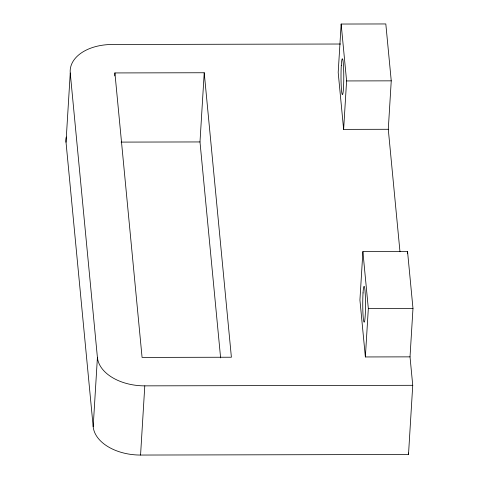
<?xml version="1.0" encoding="UTF-8"?>
<svg xmlns="http://www.w3.org/2000/svg" width="479" height="479" viewBox="0 0 479 479"><rect width="100%" height="100%" fill="white"/><g stroke="black" fill="none" stroke-linecap="round" stroke-linejoin="round"><path stroke-width="0.72" d="M410.018 356.861L365.363 356.951L359.927 300.058L362.89 251.625L407.551 251.535L412.982 308.428L410.018 356.861L412.736 385.308L408.503 454.499L140.563 455.05A44.792 28.369 3.5 0 1 93.183 426.693L66.018 142.215L70.251 73.024A44.792 28.369 3.5 0 1 112.188 44.487L340.575 44.02M93.183 426.693L97.417 357.502L70.251 73.024M114.726 75.91L114.906 72.934L204.222 72.748L231.393 357.226L142.077 357.412L114.906 72.934M140.563 455.05L144.79 385.858A44.792 28.369 3.5 0 1 97.417 357.502M220.615 357.909L199.988 141.94L204.222 72.748M388.283 129.282L391.247 80.843L385.817 23.95L341.156 24.04L338.192 72.473L343.629 129.372L388.283 129.282L399.977 251.726M343.629 129.372L346.592 80.939L341.156 24.04M365.363 356.951L368.327 308.518L362.89 251.625M407.413 253.768L407.551 251.535M346.592 80.939L391.247 80.843M121.097 142.101L199.988 141.94M368.327 308.518L412.982 308.428M144.79 385.858L412.736 385.308M408.365 453.014L408.503 454.499M66.018 142.215A44.792 28.369 3.5 0 1 66.27 137.03M341.305 65.33A17.915 1.377 89.9 0 0 342.204 94.381A17.915 1.377 89.9 0 0 343.671 70.413A17.915 1.377 89.9 0 0 341.305 65.33M363.04 292.909A17.915 1.377 89.9 0 0 363.938 321.96A17.915 1.377 89.9 0 0 365.405 297.992A17.915 1.377 89.9 0 0 363.04 292.909"/></g></svg>
